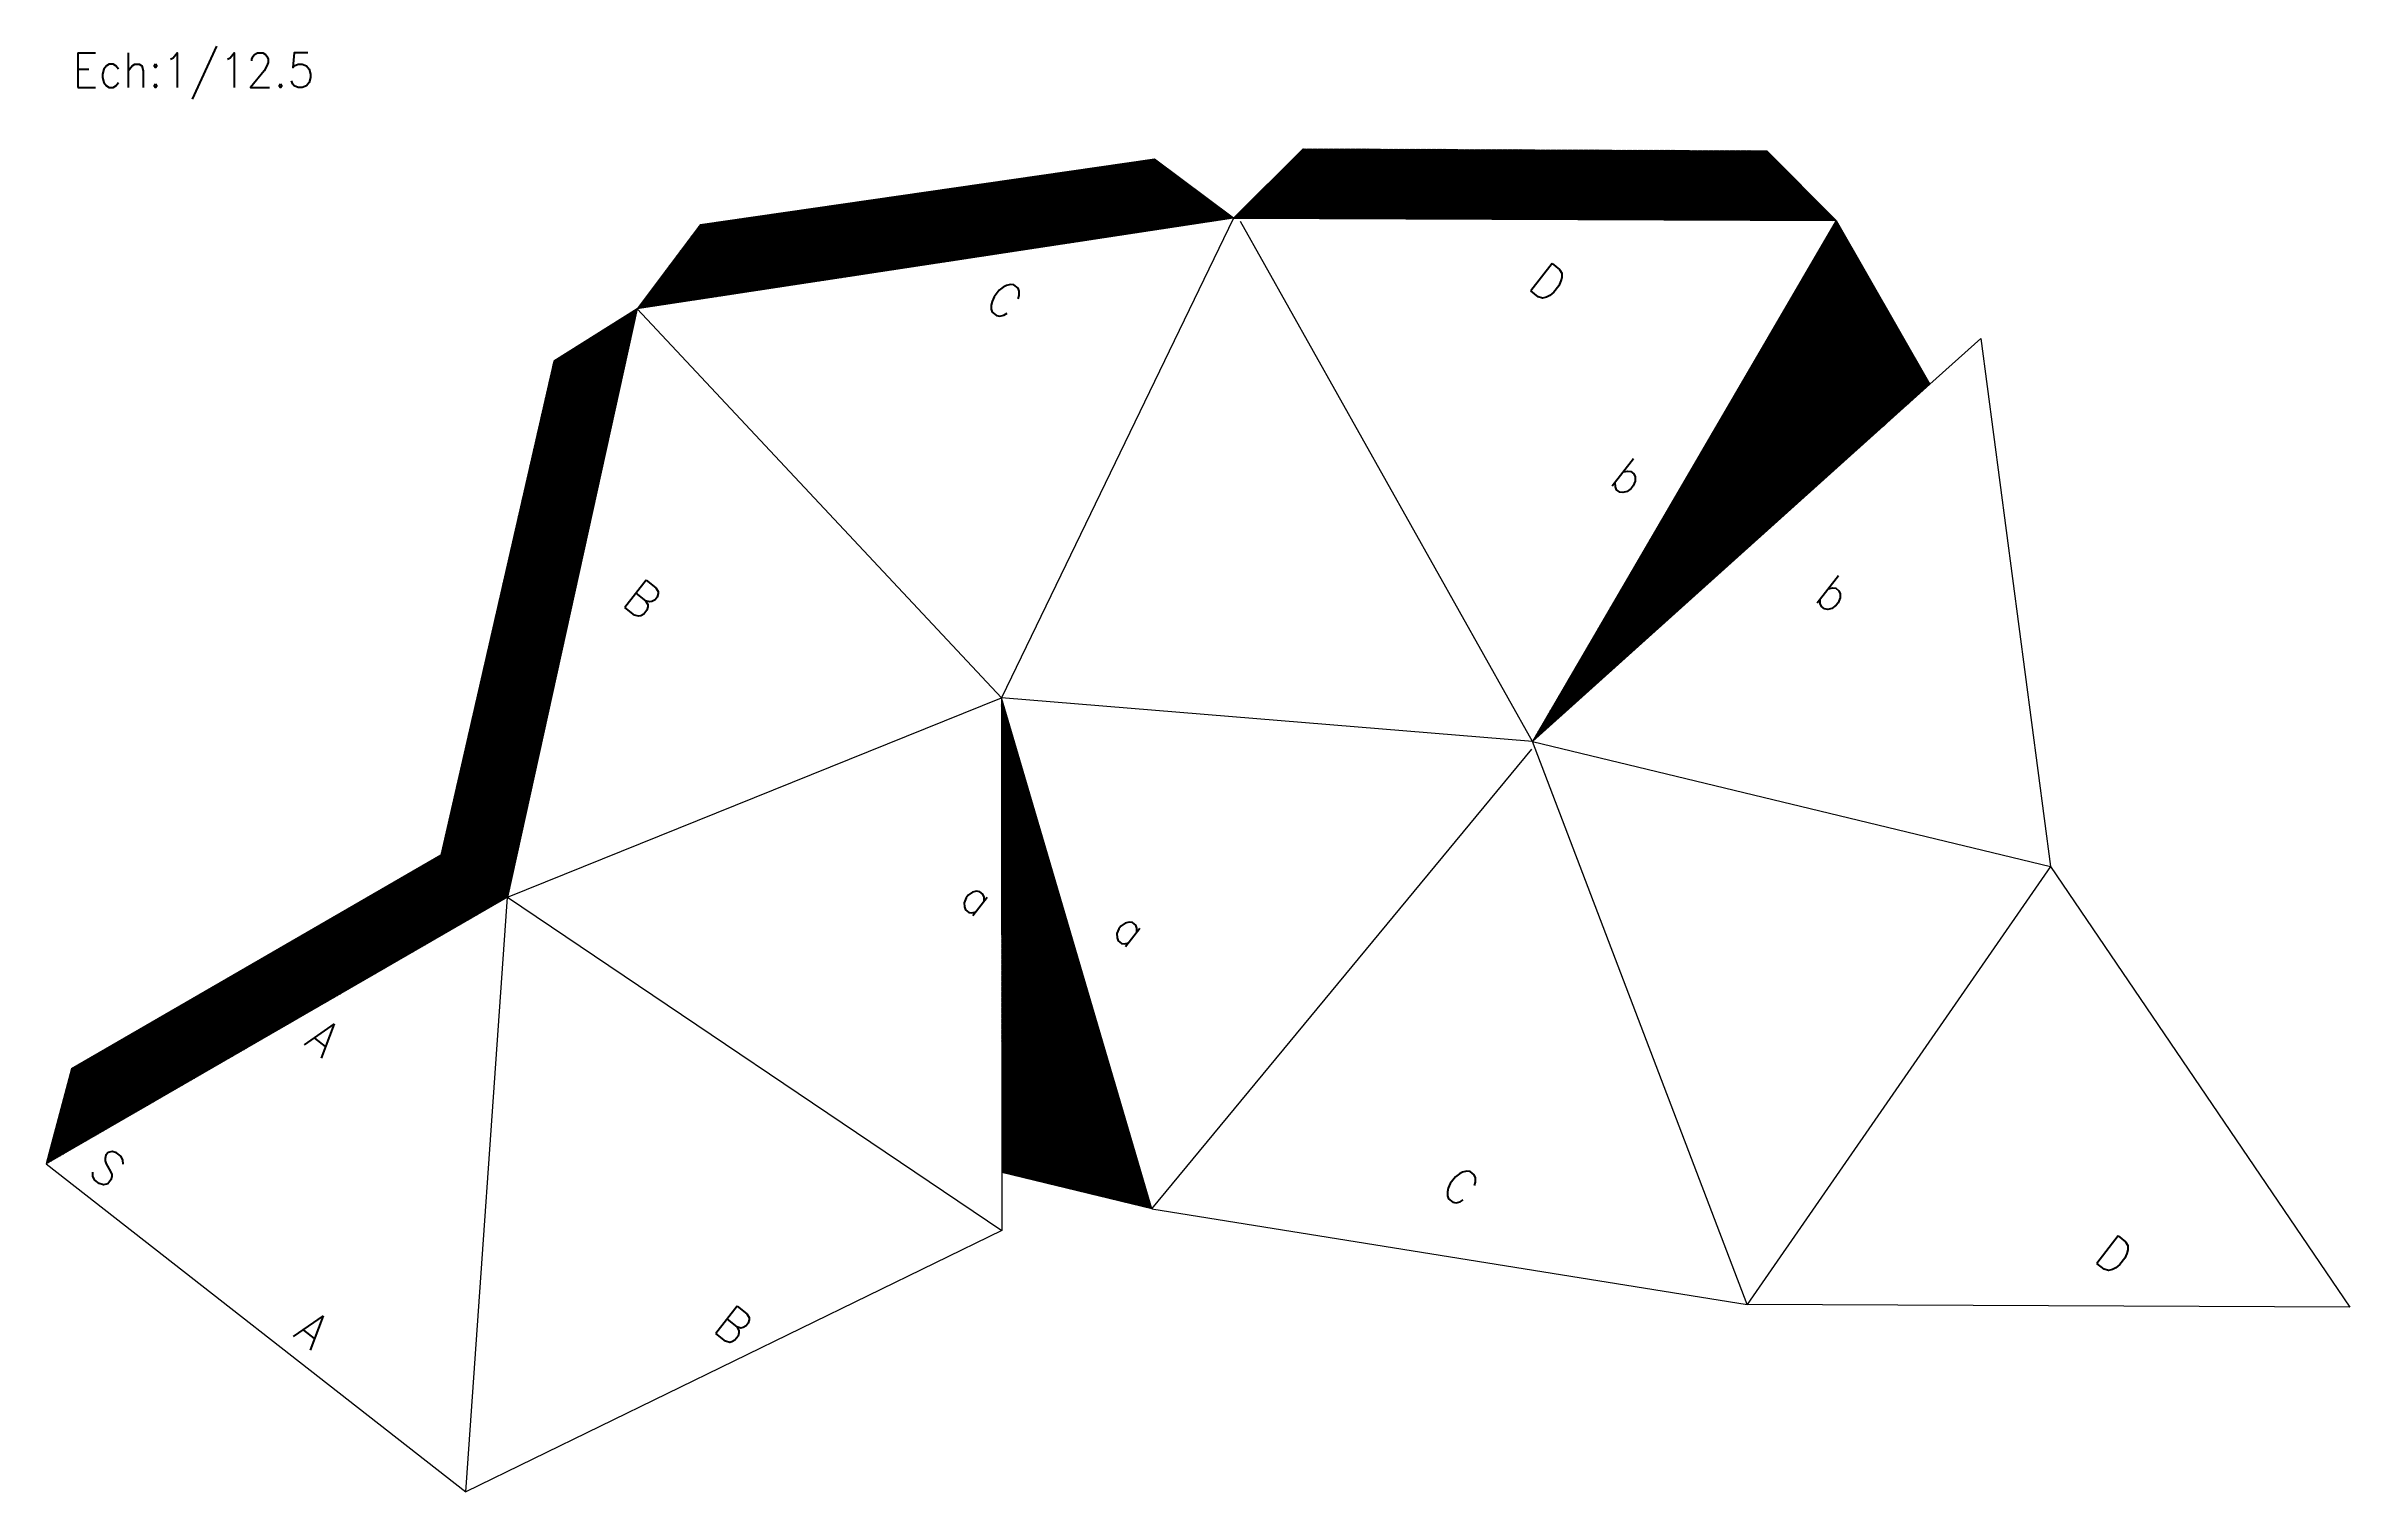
# Model space of a CAD drawing. Header units: millimetres. Extents: x 16 to 347, y 0 to 208.
import ezdxf

# ---------------------------------------------------------------- set-up
doc = ezdxf.new("R2010")
doc.units = ezdxf.units.MM
doc.layers.add('layer 1', color=7, linetype='Continuous', lineweight=25, true_color=0x000000)
doc.layers.add('layer 3', color=7, linetype='Continuous', lineweight=25, true_color=0x000000)
doc.styles.add('textstyle0', font='')
doc.styles.add('textstyle1', font='')
doc.styles.add('textstyle10', font='')
doc.styles.add('textstyle11', font='')
doc.styles.add('textstyle12', font='')
doc.styles.add('textstyle13', font='')
doc.styles.add('textstyle2', font='')
doc.styles.add('textstyle3', font='')
doc.styles.add('textstyle4', font='')
doc.styles.add('textstyle5', font='')
doc.styles.add('textstyle6', font='')
doc.styles.add('textstyle7', font='')
doc.styles.add('textstyle8', font='')
doc.styles.add('textstyle9', font='')
doc.styles.get('textstyle0').set_extended_font_data('Standard')
doc.styles.get('textstyle1').set_extended_font_data('Standard')
doc.styles.get('textstyle10').set_extended_font_data('Standard')
doc.styles.get('textstyle11').set_extended_font_data('Standard')
doc.styles.get('textstyle12').set_extended_font_data('Standard')
doc.styles.get('textstyle13').set_extended_font_data('Standard')
doc.styles.get('textstyle2').set_extended_font_data('Standard')
doc.styles.get('textstyle3').set_extended_font_data('Standard')
doc.styles.get('textstyle4').set_extended_font_data('Standard')
doc.styles.get('textstyle5').set_extended_font_data('Standard')
doc.styles.get('textstyle6').set_extended_font_data('Standard')
doc.styles.get('textstyle7').set_extended_font_data('Standard')
doc.styles.get('textstyle8').set_extended_font_data('Standard')
doc.styles.get('textstyle9').set_extended_font_data('Standard')
pattern_1 = [(45, (0, 0), (-0.088388348, 0.088388348), [])]

msp = doc.modelspace()

# ---------------------------------------------------------------- hatches: boundary and pattern name
at = {"layer": 'layer 3'}
h = msp.add_hatch(dxfattribs=at)
h.set_pattern_fill('ZIGZAG', color=256, angle=30, style=0)
h.set_pattern_definition(pattern_1)
h.paths.add_polyline_path([(196.71, 192.88), (263.26, 192.59), (273.22, 182.55), (186.67, 182.93)])
h = msp.add_hatch(dxfattribs=at)
h.set_pattern_fill('ZIGZAG', color=256, angle=30, style=0)
h.set_pattern_definition(pattern_1)
h.paths.add_polyline_path([(110.12, 181.97), (101.1, 169.91), (186.67, 182.93), (175.34, 191.39)])
h = msp.add_hatch(dxfattribs=at)
h.set_pattern_fill('ZIGZAG', color=256, angle=30, style=0)
h.set_pattern_definition(pattern_1)
h.paths.add_polyline_path([(229.61, 107.78), (286.65, 159.05), (273.22, 182.55)])
h = msp.add_hatch(dxfattribs=at)
h.set_pattern_fill('ZIGZAG', color=256, style=0)
h.set_pattern_definition(pattern_1)
h.paths.add_polyline_path([(89.12, 162.39), (72.9, 91.43), (82.44, 85.39), (101.1, 169.91)])
h = msp.add_hatch(dxfattribs=at)
h.set_pattern_fill('ZIGZAG', color=256, angle=30, style=0)
h.set_pattern_definition(pattern_1)
h.paths.add_polyline_path([(153.37, 114.05), (153.42, 45.88), (174.97, 40.66)])
h = msp.add_hatch(dxfattribs=at)
h.set_pattern_fill('ZIGZAG', color=256, angle=30, style=0)
h.set_pattern_definition(pattern_1)
h.paths.add_polyline_path([(19.87, 60.76), (16.22, 47.1), (82.44, 85.39), (72.9, 91.43)])

# ---------------------------------------------------------------- linework, layer by layer
at = {"layer": 'layer 1'}
for p, q in [((186.67, 182.93), (153.37, 114.05)), ((186.67, 182.93), (273.22, 182.55)), ((229.61, 107.78), (187.7, 182.42)), ((273.22, 182.55), (229.61, 107.78)), ((101.1, 169.91), (153.37, 114.05)), ((286.65, 159.05), (293.98, 165.64)), ((293.98, 165.64), (303.97, 89.79)), ((229.61, 107.78), (286.65, 159.05)), ((82.44, 85.39), (153.37, 114.05)), ((153.37, 114.05), (153.42, 45.88)), ((229.61, 107.78), (153.37, 114.05)), ((174.97, 40.66), (153.37, 114.05)), ((174.97, 40.66), (229.51, 106.64)), ((260.42, 26.9), (229.61, 107.78)), ((229.61, 107.78), (303.97, 89.79)), ((303.97, 89.79), (260.42, 26.9)), ((303.97, 89.79), (346.97, 26.52)), ((82.44, 85.39), (16.22, 47.1)), ((76.5, 0), (82.44, 85.39)), ((82.44, 85.39), (153.42, 37.55)), ((16.22, 47.1), (76.5, 0)), ((153.42, 45.88), (153.42, 37.55)), ((174.97, 40.66), (260.42, 26.9)), ((153.42, 37.55), (76.5, 0)), ((346.97, 26.52), (260.42, 26.9))]:
    msp.add_line(p, q, dxfattribs=at)
at = {"layer": 'layer 3'}
for p, q in [((186.67, 182.93), (196.71, 192.88)), ((196.71, 192.88), (263.26, 192.59)), ((263.26, 192.59), (273.22, 182.55)), ((175.34, 191.39), (110.12, 181.97)), ((186.67, 182.93), (175.34, 191.39)), ((186.67, 182.93), (101.1, 169.91)), ((110.12, 181.97), (101.1, 169.91)), ((273.22, 182.55), (286.65, 159.05)), ((101.1, 169.91), (82.44, 85.39)), ((101.1, 169.91), (89.12, 162.39)), ((89.12, 162.39), (72.9, 91.43)), ((72.9, 91.43), (19.87, 60.76)), ((82.44, 85.39), (72.9, 91.43)), ((19.87, 60.76), (16.22, 47.1)), ((174.97, 40.66), (153.42, 45.88))]:
    msp.add_line(p, q, dxfattribs=at)

# ---------------------------------------------------------------- texts
at = {"layer": 'layer 1', "char_height": 1, "attachment_point": 7, "rotation": 322}
for s, insert, style in [('\\H5;D', (228.74, 172.93), 'textstyle11'), ('\\H5;C', (150.68, 170.47), 'textstyle9'), ('\\H5;b', (240.44, 144.88), 'textstyle7'), ('\\H5;B', (98.68, 127.47), 'textstyle3'), ('\\H5;b', (269.86, 128.11), 'textstyle8'), ('\\H5;a', (146.98, 84.53), 'textstyle5'), ('\\H5;a', (168.9, 80.09), 'textstyle6'), ('\\H5;A', (53.1, 64.34), 'textstyle1'), ('\\H5;S', (22.01, 45.72), 'textstyle0'), ('\\H5;C', (216.18, 43.15), 'textstyle10'), ('\\H5;D', (310, 33.3), 'textstyle12'), ('\\H5;B', (111.76, 23.21), 'textstyle4'), ('\\H5;A', (51.52, 22.42), 'textstyle2')]:
    msp.add_mtext(s, dxfattribs=dict(at, insert=insert, style=style))
at = {"layer": 'layer 3', "insert": (20, 200), "char_height": 1, "attachment_point": 7, "style": 'textstyle13'}
msp.add_mtext('\\H5;Ech:1/12.5', dxfattribs=at)

doc.saveas('drawing.dxf')
